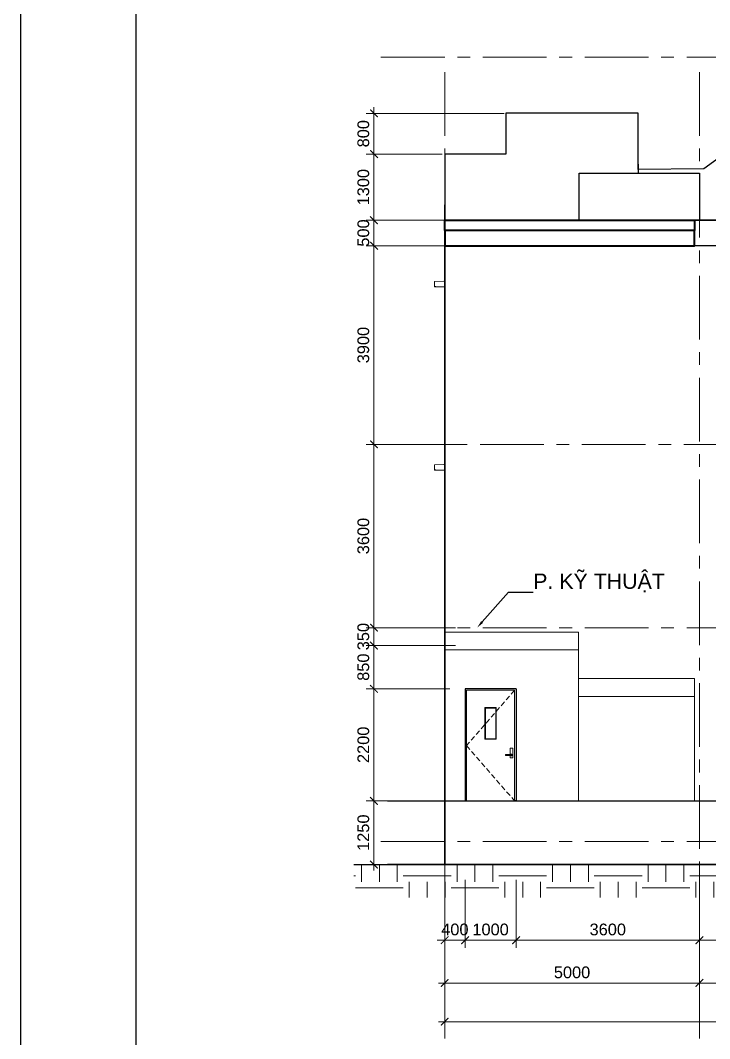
# Model space of a CAD drawing. Header units: millimetres. Extents: x 886808 to 1650903, y -1008069 to 230892.
# Drawn here: x 1007896 to 1021424, y -466321 to -446326 of the extents above; entities that cross this region are included whole.
import ezdxf
from ezdxf import colors
from ezdxf.entities.mleader import LeaderData, LeaderLine
from ezdxf.math import Vec2, Vec3

# ---------------------------------------------------------------- set-up
doc = ezdxf.new("R2010")
doc.units = ezdxf.units.MM
doc.linetypes.add('CENTER', pattern=[2, 1.25, -0.25, 0.25, -0.25])
doc.linetypes.add('DASHED', pattern=[0.75, 0.5, -0.25])
doc.layers.get('0').update_dxf_attribs({"lineweight": 0})
for name, color, linetype, lineweight in [('01- NET TUONG- 242', 242, 'Continuous', 40), ('03- Net Cua- 153', 153, 'Continuous', 9), ('06- Dim- 250', 250, 'Continuous', 0), ('8l NET TO', 8, 'Continuous', 9), ('A-DETL-GENF', 92, 'Continuous', 5), ('A-DETL-MEDM', 33, 'Continuous', 25), ('A-GLAZ', 151, 'Continuous', 5), ('A-Wall', 113, 'Continuous', 30), ('A_Dim', 8, 'Continuous', 5)]:
    doc.layers.add(name, color=color, linetype=linetype, lineweight=lineweight)
doc.styles.add('ADP_HC_vni_HC', font='')
doc.styles.add('TIÊU ĐỀ', font='arial.ttf', dxfattribs={"height": 230})
doc.styles.get('ADP_HC_vni_HC').set_extended_font_data('VNI-Helve-Condense')
doc.dimstyles.new('1-100', dxfattribs={"dimtxt": 230, "dimasz": 150, "dimexe": 150, "dimexo": 300, "dimgap": 90, "dimtad": 1, "dimdec": 0, "dimrnd": 5, "dimzin": 0, "dimtxsty": 'TIÊU ĐỀ', "dimblk": 'ARCHTICK', "dimcen": 100, "dimdle": 120, "dimclrd": 256, "dimclre": 256, "dimclrt": 2, "dimadec": 0, "dimazin": 0, "dimtfac": 1, "dimtdec": 0, "dimtix": 1, "dimtmove": 1, "dimatfit": 3, "dimldrblk": 'OPEN30', "dimfxl": 900, "dimtolj": 1, "dimtzin": 0, "dimlwd": 13, "dimlwe": 13, "dimarcsym": 1})

# ---------------------------------------------------------------- blocks, each defined once
blk = doc.blocks.new('_ArchTick')
at = {"color": 0, "linetype": 'ByBlock', "const_width": 0.15}
blk.add_lwpolyline([(-0.5, -0.5), (0.5, 0.5)], dxfattribs=at)
blk = doc.blocks.new('*D384')
at = {"layer": 'A_Dim', "lineweight": 13, "transparency": 16777216}
for p, q in [((1021224, -463960), (1021224, -465379)), ((1026344, -465229), (1021104, -465229)), ((1026224, -465333), (1026224, -465379))]:
    blk.add_line(p, q, dxfattribs=at)
at = {"layer": 'Defpoints', "color": 0, "transparency": 16777216}
for p in [(1021224, -463660), (1026224, -465033), (1021224, -465229)]:
    blk.add_point(p, dxfattribs=at)
at = {"layer": 'A_Dim', "lineweight": 13, "transparency": 16777216, "xscale": 150, "yscale": 150, "zscale": 150, "rotation": 180}
blk.add_blockref('_ArchTick', (1021224, -465229), dxfattribs=at)
at = {"layer": 'A_Dim', "lineweight": 13, "transparency": 16777216, "xscale": 150, "yscale": 150, "zscale": 150}
blk.add_blockref('_ArchTick', (1026224, -465229), dxfattribs=at)
at = {"layer": 'A_Dim', "color": 2, "transparency": 16777216, "insert": (1023724, -465021), "char_height": 230, "attachment_point": 5, "style": 'TIÊU ĐỀ'}
blk.add_mtext('\\A1;5000', dxfattribs=at)
blk = doc.blocks.new('_Open30')
at = {"color": 0, "linetype": 'ByBlock', "lineweight": -2}
for p, q in [((-1, 0.27), (0, 0)), ((0, 0), (-1, -0.27)), ((0, 0), (-1, 0))]:
    blk.add_line(p, q, dxfattribs=at)
blk = doc.blocks.new('*D385')
at = {"layer": 'A_Dim', "lineweight": 13, "transparency": 16777216}
for p, q in [((1016224, -463960), (1016224, -465379)), ((1021224, -463960), (1021224, -465379)), ((1021344, -465229), (1016104, -465229))]:
    blk.add_line(p, q, dxfattribs=at)
at = {"layer": 'Defpoints', "color": 0, "transparency": 16777216}
for p in [(1016224, -463660), (1021224, -463660), (1016224, -465229)]:
    blk.add_point(p, dxfattribs=at)
at = {"layer": 'A_Dim', "lineweight": 13, "transparency": 16777216, "xscale": 150, "yscale": 150, "zscale": 150, "rotation": 180}
blk.add_blockref('_ArchTick', (1016224, -465229), dxfattribs=at)
at = {"layer": 'A_Dim', "lineweight": 13, "transparency": 16777216, "xscale": 150, "yscale": 150, "zscale": 150}
blk.add_blockref('_ArchTick', (1021224, -465229), dxfattribs=at)
at = {"layer": 'A_Dim', "color": 2, "transparency": 16777216, "insert": (1018724, -465021), "char_height": 230, "attachment_point": 5, "style": 'TIÊU ĐỀ'}
blk.add_mtext('\\A1;5000', dxfattribs=at)
blk = doc.blocks.new('*D386')
at = {"layer": 'A_Dim', "lineweight": 13, "transparency": 16777216}
for p, q in [((1016224, -463960), (1016224, -466138)), ((1053324, -463960), (1053324, -466138)), ((1016104, -465988), (1053444, -465988))]:
    blk.add_line(p, q, dxfattribs=at)
at = {"layer": 'Defpoints', "color": 0, "transparency": 16777216}
for p in [(1016224, -463660), (1053324, -463660), (1053324, -465988)]:
    blk.add_point(p, dxfattribs=at)
at = {"layer": 'A_Dim', "lineweight": 13, "transparency": 16777216, "xscale": 150, "yscale": 150, "zscale": 150, "rotation": 180}
blk.add_blockref('_ArchTick', (1016224, -465988), dxfattribs=at)
at = {"layer": 'A_Dim', "lineweight": 13, "transparency": 16777216, "xscale": 150, "yscale": 150, "zscale": 150}
blk.add_blockref('_ArchTick', (1053324, -465988), dxfattribs=at)
at = {"layer": 'A_Dim', "color": 2, "transparency": 16777216, "insert": (1034774, -465780), "char_height": 230, "attachment_point": 5, "style": 'TIÊU ĐỀ'}
blk.add_mtext('\\A1;37100', dxfattribs=at)
blk = doc.blocks.new('*D387')
at = {"layer": 'A_Dim', "lineweight": 13, "transparency": 16777216}
for p, q in [((1014836, -448032), (1014836, -449072)), ((1017390, -448152), (1014686, -448152)), ((1016172, -448952), (1014686, -448952))]:
    blk.add_line(p, q, dxfattribs=at)
at = {"layer": 'Defpoints', "color": 0, "transparency": 16777216}
for p in [(1017690, -448152), (1014836, -448952), (1016472, -448952)]:
    blk.add_point(p, dxfattribs=at)
at = {"layer": 'A_Dim', "lineweight": 13, "transparency": 16777216, "xscale": 150, "yscale": 150, "zscale": 150}
for p, rotation in [((1014836, -448152), 90), ((1014836, -448952), 270)]:
    blk.add_blockref('_ArchTick', p, dxfattribs=dict(at, rotation=rotation))
at = {"layer": 'A_Dim', "color": 2, "transparency": 16777216, "insert": (1014628, -448552), "char_height": 230, "attachment_point": 5, "rotation": 90, "style": 'TIÊU ĐỀ'}
blk.add_mtext('\\A1;800', dxfattribs=at)
blk = doc.blocks.new('*D388')
at = {"layer": 'A_Dim', "lineweight": 13, "transparency": 16777216}
for p, q in [((1014836, -450372), (1014836, -448832)), ((1016172, -448952), (1014686, -448952)), ((1016017, -450252), (1014686, -450252))]:
    blk.add_line(p, q, dxfattribs=at)
at = {"layer": 'Defpoints', "color": 0, "transparency": 16777216}
for p in [(1014836, -448952), (1016472, -448952), (1016317, -450252)]:
    blk.add_point(p, dxfattribs=at)
at = {"layer": 'A_Dim', "lineweight": 13, "transparency": 16777216, "xscale": 150, "yscale": 150, "zscale": 150}
for p, rotation in [((1014836, -448952), 90), ((1014836, -450252), 270)]:
    blk.add_blockref('_ArchTick', p, dxfattribs=dict(at, rotation=rotation))
at = {"layer": 'A_Dim', "color": 2, "transparency": 16777216, "insert": (1014628, -449602), "char_height": 230, "attachment_point": 5, "rotation": 90, "style": 'TIÊU ĐỀ'}
blk.add_mtext('\\A1;1300', dxfattribs=at)
blk = doc.blocks.new('*D370')
at = {"layer": 'A_Dim', "lineweight": 13, "transparency": 16777216}
for p, q in [((1016624, -463202), (1016624, -464537)), ((1017626, -463202), (1017626, -464537)), ((1016504, -464387), (1017746, -464387))]:
    blk.add_line(p, q, dxfattribs=at)
at = {"layer": 'Defpoints', "color": 0, "transparency": 16777216}
for p in [(1016624, -462902, 0), (1017626, -462902, 0), (1017626, -464387)]:
    blk.add_point(p, dxfattribs=at)
at = {"layer": 'A_Dim', "lineweight": 13, "transparency": 16777216, "xscale": 150, "yscale": 150, "zscale": 150, "rotation": 180}
blk.add_blockref('_ArchTick', (1016624, -464387), dxfattribs=at)
at = {"layer": 'A_Dim', "lineweight": 13, "transparency": 16777216, "xscale": 150, "yscale": 150, "zscale": 150}
blk.add_blockref('_ArchTick', (1017626, -464387), dxfattribs=at)
at = {"layer": 'A_Dim', "color": 2, "transparency": 16777216, "insert": (1017125, -464179), "char_height": 230, "attachment_point": 5, "style": 'TIÊU ĐỀ'}
blk.add_mtext('\\A1;1000', dxfattribs=at)
blk = doc.blocks.new('*D371')
at = {"layer": 'A_Dim', "lineweight": 13, "transparency": 16777216}
for p, q in [((1014836, -450632), (1014836, -454772)), ((1015924, -450752), (1014686, -450752)), ((1016594, -454652), (1014686, -454652))]:
    blk.add_line(p, q, dxfattribs=at)
at = {"layer": 'Defpoints', "color": 0, "transparency": 16777216}
for p in [(1016224, -450752), (1014836, -454652), (1016894, -454652)]:
    blk.add_point(p, dxfattribs=at)
at = {"layer": 'A_Dim', "lineweight": 13, "transparency": 16777216, "xscale": 150, "yscale": 150, "zscale": 150}
for p, rotation in [((1014836, -450752), 90), ((1014836, -454652), 270)]:
    blk.add_blockref('_ArchTick', p, dxfattribs=dict(at, rotation=rotation))
at = {"layer": 'A_Dim', "color": 2, "transparency": 16777216, "insert": (1014628, -452702), "char_height": 230, "attachment_point": 5, "rotation": 90, "style": 'TIÊU ĐỀ'}
blk.add_mtext('\\A1;3900', dxfattribs=at)
blk = doc.blocks.new('*D372')
at = {"layer": 'A_Dim', "lineweight": 13, "transparency": 16777216}
for p, q in [((1016594, -454652), (1014686, -454652)), ((1014836, -454532), (1014836, -458372)), ((1016434, -458252), (1014686, -458252))]:
    blk.add_line(p, q, dxfattribs=at)
at = {"layer": 'Defpoints', "color": 0, "transparency": 16777216}
for p in [(1016894, -454652), (1014836, -458252), (1016734, -458252)]:
    blk.add_point(p, dxfattribs=at)
at = {"layer": 'A_Dim', "lineweight": 13, "transparency": 16777216, "xscale": 150, "yscale": 150, "zscale": 150}
for p, rotation in [((1014836, -454652), 90), ((1014836, -458252), 270)]:
    blk.add_blockref('_ArchTick', p, dxfattribs=dict(at, rotation=rotation))
at = {"layer": 'A_Dim', "color": 2, "transparency": 16777216, "insert": (1014628, -456452), "char_height": 230, "attachment_point": 5, "rotation": 90, "style": 'TIÊU ĐỀ'}
blk.add_mtext('\\A1;3600', dxfattribs=at)
blk = doc.blocks.new('*D373')
at = {"layer": 'A_Dim', "lineweight": 13, "transparency": 16777216}
for p, q in [((1016434, -458252), (1014686, -458252)), ((1014836, -458252), (1014836, -458102)), ((1014836, -458252), (1014836, -458602)), ((1016434, -458602), (1014686, -458602)), ((1014836, -458602), (1014836, -458752))]:
    blk.add_line(p, q, dxfattribs=at)
at = {"layer": 'Defpoints', "color": 0, "transparency": 16777216}
for p in [(1016734, -458252), (1014836, -458602), (1016734, -458602)]:
    blk.add_point(p, dxfattribs=at)
at = {"layer": 'A_Dim', "lineweight": 13, "transparency": 16777216, "xscale": 150, "yscale": 150, "zscale": 150}
for p, rotation in [((1014836, -458252), 270), ((1014836, -458602), 90)]:
    blk.add_blockref('_ArchTick', p, dxfattribs=dict(at, rotation=rotation))
at = {"layer": 'A_Dim', "color": 2, "transparency": 16777216, "insert": (1014628, -458427), "char_height": 230, "attachment_point": 5, "rotation": 90, "style": 'TIÊU ĐỀ'}
blk.add_mtext('\\A1;350', dxfattribs=at)
blk = doc.blocks.new('*D374')
at = {"layer": 'A_Dim', "lineweight": 13, "transparency": 16777216}
for p, q in [((1014836, -458482), (1014836, -459572)), ((1016434, -458602), (1014686, -458602)), ((1016324, -459452), (1014686, -459452))]:
    blk.add_line(p, q, dxfattribs=at)
at = {"layer": 'Defpoints', "color": 0, "transparency": 16777216}
for p in [(1016734, -458602), (1014836, -459452), (1016624, -459452, 0)]:
    blk.add_point(p, dxfattribs=at)
at = {"layer": 'A_Dim', "lineweight": 13, "transparency": 16777216, "xscale": 150, "yscale": 150, "zscale": 150}
for p, rotation in [((1014836, -458602), 90), ((1014836, -459452), 270)]:
    blk.add_blockref('_ArchTick', p, dxfattribs=dict(at, rotation=rotation))
at = {"layer": 'A_Dim', "color": 2, "transparency": 16777216, "insert": (1014628, -459027), "char_height": 230, "attachment_point": 5, "rotation": 90, "style": 'TIÊU ĐỀ'}
blk.add_mtext('\\A1;850', dxfattribs=at)
blk = doc.blocks.new('*D375')
at = {"layer": 'A_Dim', "lineweight": 13, "transparency": 16777216}
for p, q in [((1016324, -459452), (1014686, -459452)), ((1014836, -459332), (1014836, -461772)), ((1016062, -461652), (1014686, -461652))]:
    blk.add_line(p, q, dxfattribs=at)
at = {"layer": 'Defpoints', "color": 0, "transparency": 16777216}
for p in [(1016624, -459452, 0), (1014836, -461652), (1016362, -461652)]:
    blk.add_point(p, dxfattribs=at)
at = {"layer": 'A_Dim', "lineweight": 13, "transparency": 16777216, "xscale": 150, "yscale": 150, "zscale": 150}
for p, rotation in [((1014836, -459452), 90), ((1014836, -461652), 270)]:
    blk.add_blockref('_ArchTick', p, dxfattribs=dict(at, rotation=rotation))
at = {"layer": 'A_Dim', "color": 2, "transparency": 16777216, "insert": (1014628, -460552), "char_height": 230, "attachment_point": 5, "rotation": 90, "style": 'TIÊU ĐỀ'}
blk.add_mtext('\\A1;2200', dxfattribs=at)
blk = doc.blocks.new('*D376')
at = {"layer": 'A_Dim', "lineweight": 13, "transparency": 16777216}
for p, q in [((1016062, -461652), (1014686, -461652)), ((1014836, -461532), (1014836, -463022)), ((1016062, -462902), (1014686, -462902))]:
    blk.add_line(p, q, dxfattribs=at)
at = {"layer": 'Defpoints', "color": 0, "transparency": 16777216}
for p in [(1016362, -461652), (1014836, -462902), (1016362, -462902)]:
    blk.add_point(p, dxfattribs=at)
at = {"layer": 'A_Dim', "lineweight": 13, "transparency": 16777216, "xscale": 150, "yscale": 150, "zscale": 150}
for p, rotation in [((1014836, -461652), 90), ((1014836, -462902), 270)]:
    blk.add_blockref('_ArchTick', p, dxfattribs=dict(at, rotation=rotation))
at = {"layer": 'A_Dim', "color": 2, "transparency": 16777216, "insert": (1014628, -462277), "char_height": 230, "attachment_point": 5, "rotation": 90, "style": 'TIÊU ĐỀ'}
blk.add_mtext('\\A1;1250', dxfattribs=at)
blk = doc.blocks.new('*D377')
at = {"layer": 'A_Dim', "lineweight": 13, "transparency": 16777216}
for p, q in [((1016224, -460448), (1016224, -464537)), ((1016624, -463202), (1016624, -464537)), ((1016224, -464387), (1016074, -464387)), ((1016224, -464387), (1016624, -464387)), ((1016624, -464387), (1016774, -464387))]:
    blk.add_line(p, q, dxfattribs=at)
at = {"layer": 'Defpoints', "color": 0, "transparency": 16777216}
for p in [(1016224, -460148), (1016624, -462902), (1016624, -464387)]:
    blk.add_point(p, dxfattribs=at)
at = {"layer": 'A_Dim', "lineweight": 13, "transparency": 16777216, "xscale": 150, "yscale": 150, "zscale": 150}
blk.add_blockref('_ArchTick', (1016224, -464387), dxfattribs=at)
at = {"layer": 'A_Dim', "lineweight": 13, "transparency": 16777216, "xscale": 150, "yscale": 150, "zscale": 150, "rotation": 180}
blk.add_blockref('_ArchTick', (1016624, -464387), dxfattribs=at)
at = {"layer": 'A_Dim', "color": 2, "transparency": 16777216, "insert": (1016424, -464179), "char_height": 230, "attachment_point": 5, "style": 'TIÊU ĐỀ'}
blk.add_mtext('\\A1;400', dxfattribs=at)
blk = doc.blocks.new('*D378')
at = {"layer": 'A_Dim', "lineweight": 13, "transparency": 16777216}
for p, q in [((1017626, -463202), (1017626, -464537)), ((1021224, -463329), (1021224, -464537)), ((1017506, -464387), (1021344, -464387))]:
    blk.add_line(p, q, dxfattribs=at)
at = {"layer": 'Defpoints', "color": 0, "transparency": 16777216}
for p in [(1017626, -462902), (1021224, -463029), (1021224, -464387)]:
    blk.add_point(p, dxfattribs=at)
at = {"layer": 'A_Dim', "lineweight": 13, "transparency": 16777216, "xscale": 150, "yscale": 150, "zscale": 150, "rotation": 180}
blk.add_blockref('_ArchTick', (1017626, -464387), dxfattribs=at)
at = {"layer": 'A_Dim', "lineweight": 13, "transparency": 16777216, "xscale": 150, "yscale": 150, "zscale": 150}
blk.add_blockref('_ArchTick', (1021224, -464387), dxfattribs=at)
at = {"layer": 'A_Dim', "color": 2, "transparency": 16777216, "insert": (1019425, -464179), "char_height": 230, "attachment_point": 5, "style": 'TIÊU ĐỀ'}
blk.add_mtext('\\A1;3600', dxfattribs=at)
blk = doc.blocks.new('*D347')
at = {"layer": 'A_Dim', "lineweight": 13, "transparency": 16777216}
for p, q in [((1021224, -463029), (1021224, -464537)), ((1023924, -463202), (1023924, -464537)), ((1024044, -464387), (1021104, -464387))]:
    blk.add_line(p, q, dxfattribs=at)
at = {"layer": 'Defpoints', "color": 0, "transparency": 16777216}
for p in [(1021224, -462729), (1023924, -462902), (1021224, -464387)]:
    blk.add_point(p, dxfattribs=at)
at = {"layer": 'A_Dim', "lineweight": 13, "transparency": 16777216, "xscale": 150, "yscale": 150, "zscale": 150, "rotation": 180}
blk.add_blockref('_ArchTick', (1021224, -464387), dxfattribs=at)
at = {"layer": 'A_Dim', "lineweight": 13, "transparency": 16777216, "xscale": 150, "yscale": 150, "zscale": 150}
blk.add_blockref('_ArchTick', (1023924, -464387), dxfattribs=at)
at = {"layer": 'A_Dim', "color": 2, "transparency": 16777216, "insert": (1022574, -464179), "char_height": 230, "attachment_point": 5, "style": 'TIÊU ĐỀ'}
blk.add_mtext('\\A1;2700', dxfattribs=at)
blk = doc.blocks.new('A$C7DF41446')
at = {"layer": 'A-GLAZ', "transparency": 33554636}
for p, q in [((10, 110), (200, 100)), ((200, 100), (200, 0)), ((175, 0), (0, 0)), ((200, 0), (185, 0))]:
    blk.add_line(p, q, dxfattribs=at)
for centre, radius, start, end in [((10, 120), 10, 180, 270), ((180, 0), 5, 0, 180)]:
    blk.add_arc(centre, radius, start, end, dxfattribs=at)
blk = doc.blocks.new('*D497')
at = {"layer": 'A_Dim', "lineweight": 13, "transparency": 16777216}
for p, q in [((1016282, -450252), (1014686, -450252)), ((1014836, -450252), (1014836, -450102)), ((1014836, -450752), (1014836, -450252)), ((1015924, -450752), (1014686, -450752)), ((1014836, -450752), (1014836, -450902))]:
    blk.add_line(p, q, dxfattribs=at)
at = {"layer": 'Defpoints', "color": 0, "transparency": 16777216}
for p in [(1014836, -450252), (1016582, -450252), (1016224, -450752)]:
    blk.add_point(p, dxfattribs=at)
at = {"layer": 'A_Dim', "lineweight": 13, "transparency": 16777216, "xscale": 150, "yscale": 150, "zscale": 150}
for p, rotation in [((1014836, -450252), 270), ((1014836, -450752), 90)]:
    blk.add_blockref('_ArchTick', p, dxfattribs=dict(at, rotation=rotation))
at = {"layer": 'A_Dim', "color": 2, "transparency": 16777216, "insert": (1014628, -450502), "char_height": 230, "attachment_point": 5, "rotation": 90, "style": 'TIÊU ĐỀ'}
blk.add_mtext('\\A1;500', dxfattribs=at)

msp = doc.modelspace()

# ---------------------------------------------------------------- hatches: boundary and pattern name
at = {"layer": 'A-DETL-GENF', "transparency": 33554636}
h = msp.add_hatch(dxfattribs=at)
h.set_pattern_fill('FP_18', color=27, style=0, pattern_type=2)
h.set_pattern_definition([(0, (1088535.4, -461251.6), (937.5, 937.5), [937.5, -937.5]), (0, (1088535.4, -460900.1), (937.5, 937.5), [937.5, -937.5]), (0, (1088535.4, -460548.5), (937.5, 937.5), [937.5, -937.5]), (90, (1088652.5, -460431.3), (-937.5, 937.5), [937.5, -937.5]), (90, (1089004.1, -460431.3), (-937.5, 937.5), [937.5, -937.5]), (90, (1089355.7, -460431.3), (-937.5, 937.5), [937.5, -937.5])])
h.paths.add_polyline_path([(1044600.6, -463549.5), (1014438.3, -463549.5), (1014438.3, -462901.6), (1055574.2, -462901.6), (1055574.2, -463549.5), (1046766.2, -463549.5)], flags=0)

# ---------------------------------------------------------------- linework, layer by layer
at = {"layer": '01- NET TUONG- 242'}
for points in [[(1021124.2, -450451.6), (1016224.2, -450451.6), (1016224.2, -450251.7), (1021124.2, -450251.7)], [(1016224.2, -450751.6), (1021124.2, -450751.6), (1021124.2, -450451.6), (1016224.2, -450451.6)]]:
    msp.add_lwpolyline(points, close=True, dxfattribs=at)
at = {"layer": '03- Net Cua- 153', "linetype": 'Continuous', "transparency": 33554636}
for p, q in [((1016654.3, -461651.6, 0), (1016654.3, -459481.6, 0)), ((1017595.5, -459481.6, 0), (1016654.3, -459481.6, 0)), ((1017595.5, -461651.6, 0), (1017595.5, -459481.6, 0)), ((1017595.5, -461651.6, 0), (1017595.5, -459481.6, 0)), ((1017234.9, -459821.6, 0), (1017014.9, -459821.6, 0)), ((1017014.9, -459821.6, 0), (1017014.9, -460441.6, 0)), ((1017024.9, -460431.6, 0), (1017024.9, -459831.6, 0)), ((1017024.9, -459831.6, 0), (1017224.9, -459831.6, 0)), ((1017224.9, -459831.6, 0), (1017224.9, -460431.6, 0)), ((1017234.9, -460441.6, 0), (1017234.9, -459821.6, 0)), ((1017014.9, -460441.6, 0), (1017234.9, -460441.6, 0)), ((1017224.9, -460431.6, 0), (1017024.9, -460431.6, 0)), ((1017560.5, -460617.1, 0), (1017508.5, -460617.1, 0)), ((1017508.5, -460617.1, 0), (1017508.5, -460739.5, 0)), ((1017560.5, -460810, 0), (1017560.5, -460617.1, 0)), ((1017439.8, -460740.8, 0), (1017420.5, -460742.5, 0)), ((1017420.5, -460742.5, 0), (1017420.5, -460760.8, 0)), ((1017420.5, -460742.5, 0), (1017420.5, -460742.5, 0)), ((1017420.5, -460742.5, 0), (1017420.5, -460742.5, 0)), ((1017420.5, -460760.8, 0), (1017420.5, -460760.8, 0)), ((1017420.5, -460760.8, 0), (1017420.5, -460760.8, 0)), ((1017420.5, -460760.8, 0), (1017439.8, -460762.5, 0)), ((1017452.7, -460739.6, 0), (1017440.9, -460740.7, 0)), ((1017440.9, -460762.6, 0), (1017452.7, -460763.6, 0)), ((1017489.9, -460739.2, 0), (1017452.7, -460739.6, 0)), ((1017452.7, -460763.6, 0), (1017534.5, -460764.5, 0)), ((1017489.9, -460739.2, 0), (1017534.5, -460739.2, 0)), ((1017508.5, -460764.2, 0), (1017508.5, -460810, 0)), ((1017508.5, -460810, 0), (1017560.5, -460810, 0)), ((1017534.5, -460739.9, 0), (1017534.5, -460739.2, 0)), ((1017534.5, -460764.5, 0), (1017534.5, -460763.3, 0))]:
    msp.add_line(p, q, dxfattribs=at)
at = {"layer": '03- Net Cua- 153', "linetype": 'Continuous', "transparency": 33554636, "elevation": 0}
for points in [[(1017440.9, -460740.7), (1017440.6, -460740.7), (1017440.3, -460740.7), (1017440.1, -460740.7), (1017439.9, -460740.8), (1017439.8, -460740.8)], [(1017439.8, -460762.5), (1017439.9, -460762.5), (1017440.1, -460762.5), (1017440.3, -460762.5), (1017440.6, -460762.6), (1017440.9, -460762.6)]]:
    msp.add_lwpolyline(points, dxfattribs=at)
at = {"layer": '03- Net Cua- 153', "linetype": 'Continuous', "transparency": 33554636}
for radius, start, end in [(12.8, 0, 180), (12.8, 180, 0), (16, 90, 124.83088), (16, 238.95846, 270), (14.7, 90, 113.94263), (14.7, 0, 113.94263), (14.7, 250.56942, 0), (14.7, 250.56942, 270), (16, 270, 90), (14.7, 270, 90)]:
    msp.add_arc((1017534.5, -460751.6, 0), radius, start, end, dxfattribs=at)
at = {"layer": '06- Dim- 250', "linetype": 'DASHED', "ltscale": 200, "transparency": 33554636}
for p, q in [((1017595.5, -459481.6, 0), (1016654.3, -460566.6, 0)), ((1016654.3, -460566.6, 0), (1017595.5, -461651.6, 0))]:
    msp.add_line(p, q, dxfattribs=at)
at = {"layer": '8l NET TO', "color": 251, "linetype": 'CENTER', "ltscale": 1000, "true_color": 0x636466, "transparency": 33554636}
for p, q in [((1014973.9, -447051.6), (1057716.5, -447051.6)), ((1016224.2, -447342.4), (1016224.2, -466321.2)), ((1021224.2, -447342.4), (1021224.2, -466321.2)), ((1014973.9, -450751.6), (1057716.5, -450751.6)), ((1014917.9, -454651.6), (1057716.5, -454651.6)), ((1014973.9, -458251.6), (1057716.5, -458251.6)), ((1014973.9, -462451.6), (1057716.5, -462451.6)), ((1014973.9, -462901.6), (1057129.8, -462901.6))]:
    msp.add_line(p, q, dxfattribs=at)
at = {"layer": 'A-DETL-MEDM', "transparency": 33554636}
msp.add_line((1014438.3, -462901.6), (1055574.2, -462901.6), dxfattribs=at)
at = {"layer": 'A-Wall', "linetype": 'Continuous', "transparency": 33554636}
msp.add_line((1010166.2, -480966.5), (1010166.2, -435880.6), dxfattribs=at)
at = {"layer": 'A-Wall', "transparency": 33554636}
for p, q in [((1020024.2, -449151.6), (1020024.2, -449326.2)), ((1016224.2, -462901.6), (1016224.2, -449951.6)), ((1017625.5, -459451.6, 0), (1016624.3, -459451.6, 0)), ((1016624.3, -459451.6, 0), (1016624.3, -461651.6, 0)), ((1017625.5, -459451.6, 0), (1017625.5, -461651.6, 0)), ((1016624.3, -461651.6, 0), (1016654.3, -461651.6, 0)), ((1016654.3, -461651.6, 0), (1017595.5, -461651.6, 0)), ((1017595.5, -461651.6, 0), (1017595.5, -461651.6, 0)), ((1017625.5, -461651.6, 0), (1017595.5, -461651.6, 0))]:
    msp.add_line(p, q, dxfattribs=at)
msp.add_lwpolyline([(1049259.2, -449440.6, -0.0560826), (1043574.2, -450251.7, -0.1028337), (1035155.5, -448451.2, 0.2994602), (1021309, -449239.8), (1020024.2, -449251.7), (1020024.2, -448151.7), (1017424.2, -448151.7), (1017424.2, -448951.7), (1016224.2, -448951.7), (1016224.2, -461651.7), (1016224.2, -462901.7), (1016424.2, -462901.7)], format="xyb", dxfattribs=at)
for points in [[(1018864.2, -449326.2), (1021224.2, -449326.2), (1021224.2, -450251.7), (1018864.2, -450251.7)], [(1016224.2, -461651.6), (1053324.2, -461651.6), (1053324.2, -462901.6), (1016224.2, -462901.6)]]:
    msp.add_lwpolyline(points, close=True, dxfattribs=at)
for points in [[(1053124.2, -450251.7), (1016224.2, -450251.7)], [(1015098.9, -461651.6), (1016224.2, -461651.6), (1016224.2, -462901.6), (1015098.9, -462901.6)]]:
    msp.add_lwpolyline(points, dxfattribs=at)
at = {"layer": 'A-Wall', "transparency": 33554636, "elevation": 0}
msp.add_lwpolyline([(1030774.2, -450751.6), (1021124.2, -450751.6), (1021124.2, -450251.7), (1030774.2, -450251.7)], close=True, dxfattribs=at)
at = {"layer": 'A_Dim'}
for points in [[(1018852, -461651.6), (1016224.2, -461651.6), (1016224.2, -458339.1), (1018852, -458339.1)], [(1016224.2, -458339.1), (1018852, -458339.1), (1018852, -458689.1), (1016224.2, -458689.1)], [(1018852, -459251.6), (1021124.2, -459251.6), (1021124.2, -461651.6), (1018852, -461651.6)], [(1018852, -459251.6), (1021124.2, -459251.6), (1021124.2, -459601.6), (1018852, -459601.6)]]:
    msp.add_lwpolyline(points, close=True, dxfattribs=at)
at = {"layer": 'Defpoints', "transparency": 33554636}
msp.add_lwpolyline([(1007896.1, -482101.5), (1074864.1, -482101.5), (1074864.1, -434745.6), (1007896.1, -434745.6)], close=True, dxfattribs=at)

# ---------------------------------------------------------------- block references
at = {"layer": 'A_Dim', "transparency": 33554636, "xscale": -1}
for p in [(1016224.2, -451556.6), (1016224.2, -455156.6)]:
    msp.add_blockref('A$C7DF41446', p, dxfattribs=at)

# ---------------------------------------------------------------- dimensions: what is measured, and where the dimension line sits
at = {"layer": 'A_Dim', "transparency": 33554636}
for base, p1, p2, angle, picture, middle in [((1014835.8, -448951.7), (1017689.7, -448151.7), (1016471.8, -448951.7), 90, '*D387', (1014628.4, -448551.7)), ((1014835.8, -448951.7), (1016316.7, -450251.7), (1016471.8, -448951.7), 90, '*D388', (1014628.3, -449601.7)), ((1014835.8, -454651.6), (1016224.2, -450751.6), (1016894.2, -454651.6), 90, '*D371', (1014628.3, -452701.6)), ((1014835.8, -458251.6), (1016894.2, -454651.6), (1016733.9, -458251.6), 90, '*D372', (1014628.3, -456451.6)), ((1014835.8, -458601.6), (1016733.9, -458251.6), (1016733.9, -458601.6), 90, '*D373', (1014628.3, -458426.6)), ((1014835.8, -459451.6), (1016733.9, -458601.6), (1016624.3, -459451.6, 0), 90, '*D374', (1014628.4, -459026.6)), ((1014835.8, -461651.6), (1016624.3, -459451.6, 0), (1016362.5, -461651.6), 90, '*D375', (1014628.4, -460551.6)), ((1014835.8, -462901.6), (1016362.5, -461651.6), (1016362.5, -462901.6), 90, '*D376', (1014628.4, -462276.6)), ((1016224.2, -465228.7), (1021224.2, -463659.6), (1016224.2, -463659.6), 180, '*D385', (1018724.2, -465021.3)), ((1053324.2, -465987.9), (1016224.2, -463659.6), (1053324.2, -463659.6), 180, '*D386', (1034774.2, -465780.4)), ((1021224.2, -465228.7), (1026224.2, -465032.7), (1021224.2, -463659.6), 180, '*D384', (1023724.2, -465021.3))]:
    dim = msp.add_linear_dim(base=base, p1=p1, p2=p2, angle=angle, dimstyle='1-100', override={"dimscale": 1}, dxfattribs=at)
    dim.commit()
    dim.dimension.update_dxf_attribs({"geometry": picture, "text_midpoint": middle})
dim = msp.add_linear_dim(base=(1014835.8, -450251.7), p1=(1016224.2, -450751.6), p2=(1016582.5, -450251.7), angle=90, dimstyle='1-100', dxfattribs=at)
dim.commit()
dim.dimension.update_dxf_attribs({"geometry": '*D497', "text_midpoint": (1014628.4, -450501.6)})
for base, p1, p2, picture, middle in [((1016624.3, -464386.7), (1016224.2, -460147.6), (1016624.3, -462901.6), '*D377', (1016424.3, -464179.3)), ((1021224.2, -464386.7), (1023924.2, -462901.6), (1021224.2, -462729), '*D347', (1022574.2, -464179.3)), ((1017625.5, -464386.7, 0), (1016624.3, -462901.6), (1017625.5, -462901.6), '*D370', (1017124.9, -464179.3, 0)), ((1021224.2, -464386.7), (1017625.5, -462901.6), (1021224.2, -463029), '*D378', (1019424.8, -464179.2))]:
    dim = msp.add_linear_dim(base=base, p1=p1, p2=p2, dimstyle='1-100', override={"dimscale": 1}, dxfattribs=at)
    dim.commit()
    dim.dimension.update_dxf_attribs({"geometry": picture, "text_midpoint": middle})

# ---------------------------------------------------------------- leaders
at = {"transparency": 33554636}
ml = msp.add_multileader_mtext('Standard', dxfattribs=at)
ml.set_content('{\\fArial|b0|i0|c0|p34;P. KỸ THUẬT}', color=30, style='ADP_HC_vni_HC')
ml.set_leader_properties()
ml.build(insert=Vec2(0, 0))
ml.multileader.update_dxf_attribs({"text_left_attachment_type": 7, "text_right_attachment_type": 7, "text_top_attachment_type": 10, "text_bottom_attachment_type": 10, "dogleg_length": 0.36, "arrow_head_size": 150})
ctx = ml.context
ctx.base_point, ctx.char_height, ctx.arrow_head_size, ctx.landing_gap_size, ctx.plane_origin = Vec3(1017960.9, -457555.3), 300, 150, 0, Vec3(1019772, -448997.1)
ctx.left_attachment, ctx.right_attachment = 7, 7
notes = []
notes.append((ctx, [(1, (1, 1, 0), (1017479.1, -457555.3), (1, 0), 481.8, [(0, [(1016860.1, -458251.6)], 0, [])])]))
ctx.mtext.insert, ctx.mtext.flow_direction = Vec3(1017960.9, -457188.8), 5
for ctx, leaders in notes:
    for number, flags, end, landing, length, lines in leaders:
        leader = LeaderData()
        leader.index, (leader.has_last_leader_line, leader.has_dogleg_vector, leader.attachment_direction) = number, flags
        leader.last_leader_point, leader.dogleg_vector, leader.dogleg_length = Vec3(end), Vec3(landing), length
        for number, points, colour, breaks in lines:
            line = LeaderLine()
            line.index, line.vertices, line.color, line.breaks = number, Vec3.list(points), colors.encode_raw_color(colour), breaks
            leader.lines.append(line)
        ctx.leaders.append(leader)

doc.saveas('drawing.dxf')
